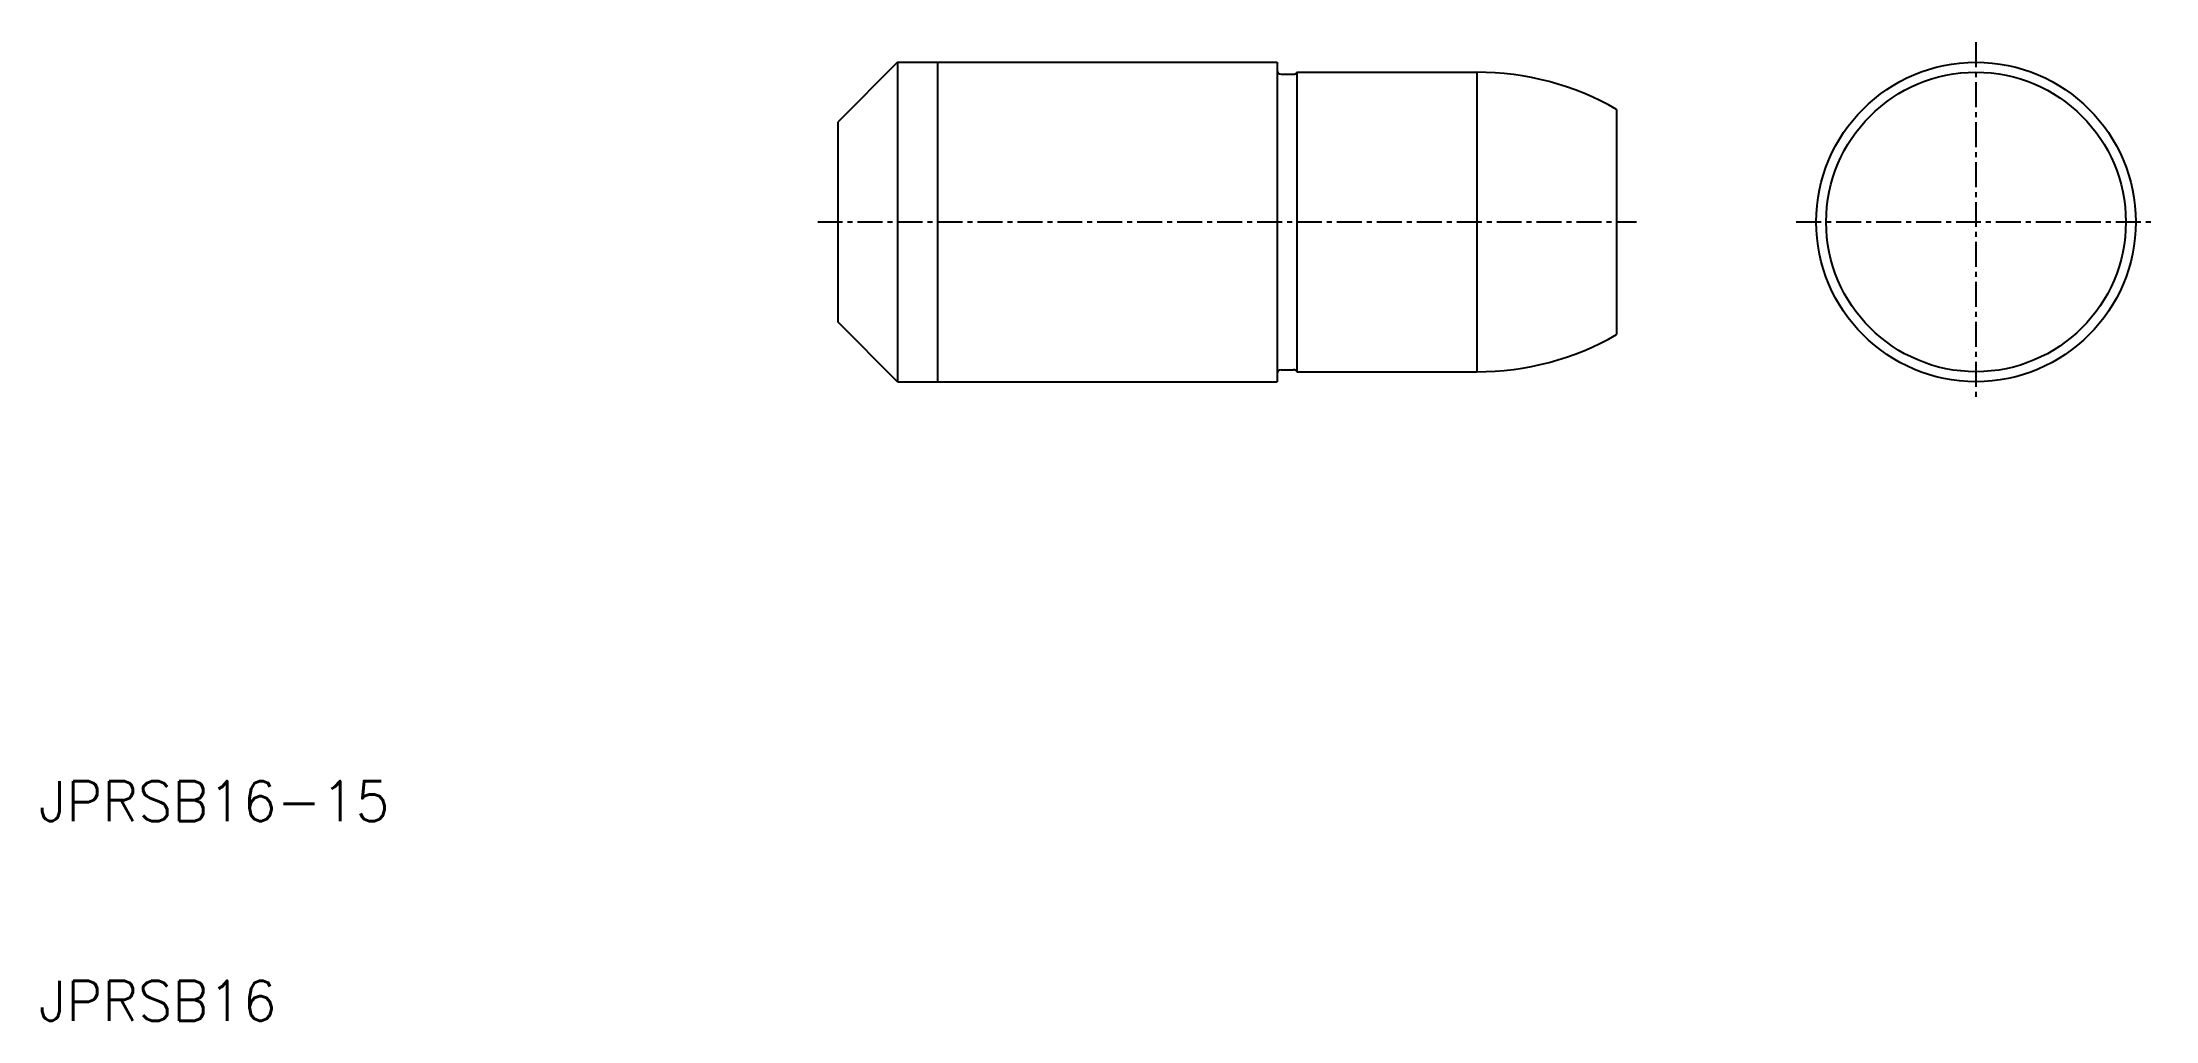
# Model space of a CAD drawing. Extents: x 10 to 116, y 10 to 59.
import ezdxf

# ---------------------------------------------------------------- set-up
doc = ezdxf.new("R2010")
doc.units = 0
doc.linetypes.add('CENTER', pattern=[2, 1.25, -0.25, 0.25, -0.25])
doc.layers.get('0').update_dxf_attribs({"linetype": 'CONTINUOUS'})
doc.layers.add('CENTER', color=1, linetype='CENTER')
doc.styles.get("Standard").update_dxf_attribs({"font": 'txt.shx'})

msp = doc.modelspace()

# ---------------------------------------------------------------- linework, layer by layer
at = {"color": 7, "linetype": 'CONTINUOUS'}
for p, q in [((53, 58), (50, 55)), ((53, 58), (72, 58)), ((53, 58), (53, 42)), ((55, 58), (55, 42)), ((72, 58), (72, 42)), ((72.2, 57.4), (72.83, 57.4)), ((73, 57.5), (82, 57.5)), ((73, 57.5), (73, 42.5)), ((82, 57.5), (82, 42.5)), ((89, 55.64), (89, 44.36)), ((50, 55), (50, 45)), ((53, 42), (50, 45)), ((72.2, 42.6), (72.83, 42.6)), ((73, 42.5), (82, 42.5)), ((53, 42), (72, 42))]:
    msp.add_line(p, q, dxfattribs=at)
for radius in [8, 7.5]:
    msp.add_circle((107, 50), radius, dxfattribs=at)
for centre, radius, start, end in [((72.2, 57.6), 0.2, 180, 270), ((72.83, 57.6), 0.2, 270, 330), ((82.02, 43.46), 14.04, 60.1567, 90.0638), ((82.02, 56.54), 14.04, 269.9362, 299.8433), ((72.2, 42.4), 0.2, 90, 180), ((72.83, 42.4), 0.2, 30, 90)]:
    msp.add_arc(centre, radius, start, end, dxfattribs=at)
at = {"layer": 'CENTER', "color": 1, "linetype": 'CENTER'}
for p, q in [((107, 59), (107, 41)), ((49, 50), (90, 50)), ((98, 50), (116, 50))]:
    msp.add_line(p, q, dxfattribs=at)

# ---------------------------------------------------------------- texts
at = {"color": 7, "linetype": 'CONTINUOUS'}
for s, p in [('JPRSB16-15', (10, 20)), ('JPRSB16', (10, 10))]:
    msp.add_text(s, height=2, dxfattribs=at).set_placement(p)

doc.saveas('drawing.dxf')
